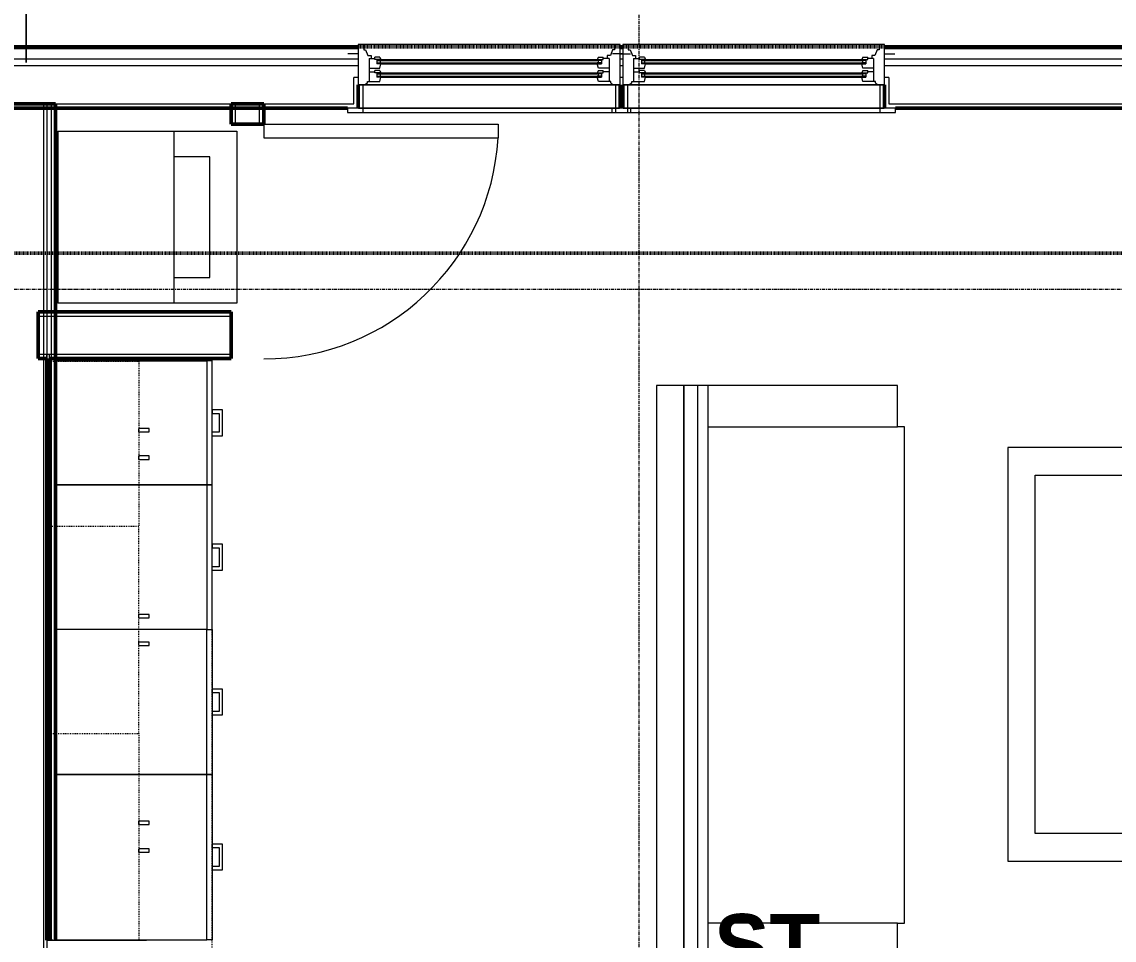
# Model space of a CAD drawing. Header units: inches. Extents: x -4217 to -1814, y 9706 to 12425.
# Drawn here: x -2916.9 to -2758.4, y 10721.8 to 10855 of the extents above; entities that cross this region are included whole.
import ezdxf

# ---------------------------------------------------------------- set-up
doc = ezdxf.new("R2010")
doc.units = ezdxf.units.IN
doc.header["$MEASUREMENT"] = 0
for name, pattern in [('Dash', [0.25, 0.125, -0.125]), ('Dash 1_16_', [0.125, 0.0625, -0.0625]), ('Grid Line 1_2_', [0.875, 0.5, -0.125, 0.125, -0.125])]:
    doc.linetypes.add(name, pattern=pattern)
for name, color, linetype, lineweight in [('A-ANNO-DIMS', 211, 'Continuous', 9), ('A-ANNO-DIMS-96', 211, 'Continuous', 9), ('A-AREA-IDEN', 2, 'Continuous', 9), ('A-DOOR-1', 250, 'Continuous', 9), ('A-DOOR-2', 90, 'Continuous', 20), ('A-GLAZ-1', 250, 'Continuous', 9), ('A-GLAZ-2', 90, 'Continuous', 20), ('A-WALL', 113, 'Continuous', 13), ('A-WALL-3', 10, 'Continuous', 50), ('A-WALL-4', 50, 'Continuous', 13), ('C-PROP-LINE-2', 91, 'Dash 1_16_', 50), ('I-FURN', 30, 'Continuous', 9), ('I-FURN-1', 250, 'Continuous', 9), ('I-WALL-3', 2, 'Continuous', 50), ('P-SANR-FIXT-2', 250, 'Continuous', 9), ('Q-CASE-3', 250, 'Continuous', 9), ('Q-CASE-4', 250, 'Dash', 9), ('Q-CASE-HDLN-1', 250, 'Dash', 9), ('S-GRID-1', 1, 'Grid Line 1_2_', 9)]:
    doc.layers.add(name, color=color, linetype=linetype, lineweight=lineweight)
doc.styles.add('Century Gothic', font='ufonts.com_century-gothic.ttf', dxfattribs={"height": 9})
doc.styles.add('Century Gothic_B', font='GOTHICB.TTF', dxfattribs={"height": 9})
doc.dimstyles.new('OD__1_8__Tol__', dxfattribs={"dimscale": 12, "dimtxt": 9.397514, "dimasz": 1, "dimexe": 0.75, "dimexo": 0.5, "dimgap": 0.125, "dimtad": 1, "dimdec": 3, "dimrnd": 0.125, "dimzin": 3, "dimdsep": 46, "dimlunit": 4, "dimtxsty": 'Century Gothic', "dimblk1": 'OBLIQUE', "dimblk2": 'OBLIQUE', "dimsah": 1, "dimcen": 0.09, "dimdle": 0.75, "dimazin": 0, "dimtfac": 1, "dimtdec": 4, "dimtix": 1, "dimtmove": 0, "dimatfit": 3, "dimfxl": 1, "dimtvp": 1, "dimtfill": 1, "dimfrac": 2, "dimtolj": 1, "dimtzin": 0, "dimarcsym": 2})

# ---------------------------------------------------------------- blocks, each defined once
blk = doc.blocks.new('DIMBLOCK10-FLOOR PLAN - 3RD FLOOR')
at = {"layer": 'A-ANNO-DIMS-96'}
for p, q in [((-3204.32, 10849.14), (-3204.32, 10966.51)), ((-2916.32, 10849.14), (-2916.32, 10966.51)), ((-3204.32, 10957.51), (-2916.32, 10957.51)), ((-3204.32, 10957.51), (-3204.32, 10849.14)), ((-2916.32, 10957.51), (-2916.32, 10849.14))]:
    blk.add_line(p, q, dxfattribs=at)
at = {"layer": 'A-ANNO-DIMS-96', "lineweight": 50}
for p, q in [((-3204.32, 10957.51), (-3198.32, 10963.51)), ((-2916.32, 10957.51), (-2910.32, 10963.51)), ((-3204.32, 10957.51), (-3210.32, 10951.51)), ((-2916.32, 10957.51), (-2922.32, 10951.51))]:
    blk.add_line(p, q, dxfattribs=at)
at = {"layer": 'A-ANNO-DIMS-96', "color": 0, "insert": (-3079.57, 10970.55), "char_height": 9, "width": 46.1821, "attachment_point": 1, "line_spacing_factor": 0.984502, "style": 'Century Gothic', "bg_fill": 3, "box_fill_scale": 1.25, "bg_fill_color": 256, "bg_fill_true_color": 13158600, "bg_fill_transparency": 0}
blk.add_mtext('24\' - 0"', dxfattribs=at)
blk = doc.blocks.new('_Oblique')
at = {"color": 0, "linetype": 'ByBlock', "lineweight": -2}
blk.add_line((-0.5, -0.5), (0.5, 0.5), dxfattribs=at)
blk = doc.blocks.new('DIMBLOCK11-FLOOR PLAN - 3RD FLOOR')
at = {"layer": 'A-ANNO-DIMS-96'}
for p, q in [((-2916.32, 10849.14), (-2916.32, 10966.51)), ((-2714.72, 10849.14), (-2714.72, 10966.51)), ((-2916.32, 10957.51), (-2714.72, 10957.51)), ((-2916.32, 10957.51), (-2916.32, 10849.14)), ((-2714.72, 10957.51), (-2714.72, 10849.14))]:
    blk.add_line(p, q, dxfattribs=at)
at = {"layer": 'A-ANNO-DIMS-96', "lineweight": 50}
for p, q in [((-2916.32, 10957.51), (-2910.32, 10963.51)), ((-2714.72, 10957.51), (-2708.72, 10963.51)), ((-2916.32, 10957.51), (-2922.32, 10951.51)), ((-2714.72, 10957.51), (-2720.72, 10951.51))]:
    blk.add_line(p, q, dxfattribs=at)
at = {"layer": 'A-ANNO-DIMS-96', "color": 0, "insert": (-2846.25, 10970.55), "char_height": 9, "width": 73.7481, "attachment_point": 1, "line_spacing_factor": 0.984502, "style": 'Century Gothic', "bg_fill": 3, "box_fill_scale": 1.25, "bg_fill_color": 256, "bg_fill_true_color": 13158600, "bg_fill_transparency": 0}
blk.add_mtext('16\' - 9 5/8"', dxfattribs=at)

msp = doc.modelspace()

# ---------------------------------------------------------------- linework, layer by layer
at = {"layer": 'A-DOOR-1'}
msp.add_arc((-2881.82233, 10840.19731), 34.06659, 270, 356.634313, dxfattribs=at)
at = {"layer": 'A-DOOR-2'}
for p, q in [((-2881.82233, 10840.19731), (-2847.8145, 10840.19731)), ((-2881.82233, 10840.19731), (-2881.82233, 10838.19731)), ((-2847.8145, 10840.19731), (-2847.8145, 10838.19731)), ((-2881.82233, 10838.19731), (-2847.8145, 10838.19731))]:
    msp.add_line(p, q, dxfattribs=at)
at = {"layer": 'A-GLAZ-1'}
for p, q in [((-2869.69796, 10841.8894), (-2828.54952, 10841.8894)), ((-2831.29796, 10841.8894), (-2790.14952, 10841.8894))]:
    msp.add_line(p, q, dxfattribs=at)
at = {"layer": 'A-WALL'}
for p, q in [((-2913.82374, 10843.1394), (-2913.82374, 10457.5394)), ((-2913.32374, 10843.1394), (-2913.32374, 10721.798)), ((-2912.69874, 10843.1394), (-2912.69874, 10721.798))]:
    msp.add_line(p, q, dxfattribs=at)
at = {"layer": 'A-WALL-3'}
for p, q in [((-2886.57233, 10840.19731), (-2881.82233, 10840.19731)), ((-2886.57233, 10812.94731), (-2914.57374, 10812.94731)), ((-2914.57374, 10812.94731), (-2914.57374, 10806.19731)), ((-2886.57233, 10806.19731), (-2886.57233, 10812.94731)), ((-2914.57374, 10806.19731), (-2913.32374, 10806.19731)), ((-2913.32374, 10806.19731), (-2913.32374, 10721.798)), ((-2912.94874, 10806.19731), (-2886.57233, 10806.19731)), ((-2912.94874, 10721.798), (-2912.94874, 10806.19731))]:
    msp.add_line(p, q, dxfattribs=at)
at = {"layer": 'A-WALL-4'}
for p, q in [((-2914.57374, 10812.32231), (-2886.57233, 10812.32231)), ((-2914.57374, 10806.82231), (-2913.32374, 10806.82231)), ((-2913.32374, 10806.82231), (-2912.94874, 10806.82231)), ((-2913.32374, 10806.82231), (-2912.94874, 10806.82231)), ((-2913.32374, 10806.19731), (-2913.32374, 10806.82231)), ((-2912.94874, 10806.82231), (-2886.57233, 10806.82231)), ((-2912.94874, 10806.19731), (-2912.94874, 10806.82231))]:
    msp.add_line(p, q, dxfattribs=at)
at = {"layer": 'C-PROP-LINE-2'}
msp.add_line((-2099.26202, 10821.4894), (-3402.04874, 10821.4894), dxfattribs=at)
at = {"layer": 'I-FURN'}
for p, q in [((-2820.84874, 10718.25961), (-2820.84874, 10802.25961)), ((-2820.84874, 10802.25961), (-2820.84874, 10718.25961)), ((-2817.34874, 10802.25961), (-2820.84874, 10802.25961)), ((-2818.84874, 10718.25961), (-2818.84874, 10802.25961)), ((-2789.84874, 10802.25961), (-2817.34874, 10802.25961)), ((-2817.34874, 10718.25961), (-2817.34874, 10802.25961)), ((-2789.84874, 10796.25961), (-2789.84874, 10802.25961)), ((-2817.34874, 10796.25961), (-2789.84874, 10796.25961)), ((-2788.84874, 10796.25961), (-2789.84874, 10796.25961)), ((-2788.84874, 10724.25961), (-2788.84874, 10796.25961)), ((-2789.84874, 10724.25961), (-2817.34874, 10724.25961)), ((-2789.84874, 10724.25961), (-2788.84874, 10724.25961)), ((-2789.84874, 10718.25961), (-2789.84874, 10724.25961))]:
    msp.add_line(p, q, dxfattribs=at)
at = {"layer": 'I-FURN-1'}
for p, q in [((-2824.84874, 10802.25961), (-2824.84874, 10718.25961)), ((-2820.84874, 10802.25961), (-2824.84874, 10802.25961)), ((-2743.84874, 10793.25961), (-2773.84874, 10793.25961)), ((-2773.84874, 10793.25961), (-2773.84874, 10733.25961)), ((-2769.84874, 10737.25961), (-2769.84874, 10789.25961)), ((-2769.84874, 10789.25961), (-2747.84874, 10789.25961)), ((-2747.84874, 10737.25961), (-2769.84874, 10737.25961)), ((-2773.84874, 10733.25961), (-2743.84874, 10733.25961))]:
    msp.add_line(p, q, dxfattribs=at)
at = {"layer": 'I-WALL-3'}
for p, q in [((-2912.07374, 10843.1394), (-2920.57374, 10843.1394)), ((-2912.07374, 10721.798), (-2912.07374, 10843.1394))]:
    msp.add_line(p, q, dxfattribs=at)
at = {"layer": 'P-SANR-FIXT-2'}
for p, q in [((-2911.73483, 10839.19731), (-2885.73483, 10839.19731)), ((-2911.73483, 10839.19731), (-2911.73483, 10814.19731)), ((-2894.82858, 10814.19731), (-2894.82858, 10839.19731)), ((-2885.73483, 10839.19731), (-2885.73483, 10814.19731)), ((-2889.64108, 10835.44731), (-2894.82858, 10835.44731)), ((-2889.64108, 10817.94731), (-2889.64108, 10835.44731)), ((-2894.82858, 10817.94731), (-2889.64108, 10817.94731)), ((-2885.73483, 10814.19731), (-2911.73483, 10814.19731))]:
    msp.add_line(p, q, dxfattribs=at)
at = {"layer": 'Q-CASE-3'}
for p, q in [((-2912.07374, 10805.85361), (-2890.07374, 10805.85361)), ((-2889.32374, 10805.85361), (-2890.07374, 10805.85361)), ((-2890.07374, 10805.85361), (-2890.07374, 10787.85361)), ((-2889.32374, 10787.85361), (-2889.32374, 10805.85361)), ((-2887.82374, 10798.72861), (-2889.32374, 10798.72861)), ((-2889.32374, 10798.72861), (-2889.32374, 10798.22923)), ((-2889.32374, 10798.22923), (-2888.32311, 10798.22923)), ((-2888.32311, 10798.22923), (-2888.32311, 10795.47798)), ((-2887.82374, 10794.97861), (-2887.82374, 10798.72861)), ((-2899.94874, 10795.55955), (-2899.94874, 10796.048)), ((-2898.44948, 10796.048), (-2899.94874, 10796.048)), ((-2898.44948, 10795.55955), (-2898.44948, 10796.048)), ((-2899.94874, 10795.55955), (-2898.44948, 10795.55955)), ((-2889.32374, 10794.97861), (-2889.32374, 10795.47798)), ((-2888.32311, 10795.47798), (-2889.32374, 10795.47798)), ((-2889.32374, 10794.97861), (-2887.82374, 10794.97861)), ((-2899.94874, 10791.55955), (-2899.94874, 10792.048)), ((-2898.44948, 10792.048), (-2899.94874, 10792.048)), ((-2899.94874, 10791.55955), (-2898.44948, 10791.55955)), ((-2898.44948, 10791.55955), (-2898.44948, 10792.048)), ((-2912.07374, 10787.85361), (-2890.07374, 10787.85361)), ((-2890.07374, 10787.85361), (-2912.07374, 10787.85361)), ((-2889.32374, 10787.85361), (-2890.07374, 10787.85361)), ((-2890.07374, 10787.85361), (-2890.07374, 10766.85361)), ((-2890.07374, 10787.85361), (-2889.32374, 10787.85361)), ((-2889.32374, 10766.85361), (-2889.32374, 10787.85361)), ((-2887.82374, 10779.22861), (-2889.32374, 10779.22861)), ((-2889.32374, 10779.22861), (-2889.32374, 10778.72923)), ((-2889.32374, 10778.72923), (-2888.32311, 10778.72923)), ((-2888.32311, 10778.72923), (-2888.32311, 10775.97798)), ((-2887.82374, 10775.47861), (-2887.82374, 10779.22861)), ((-2889.32374, 10775.47861), (-2889.32374, 10775.97798)), ((-2888.32311, 10775.97798), (-2889.32374, 10775.97798)), ((-2889.32374, 10775.47861), (-2887.82374, 10775.47861)), ((-2899.94874, 10768.548), (-2899.94874, 10769.03644)), ((-2898.44948, 10769.03644), (-2899.94874, 10769.03644)), ((-2898.44948, 10768.548), (-2898.44948, 10769.03644)), ((-2899.94874, 10768.548), (-2898.44948, 10768.548)), ((-2890.07374, 10766.85361), (-2912.07374, 10766.85361)), ((-2890.07374, 10766.85361), (-2912.07374, 10766.85361)), ((-2890.07374, 10766.85361), (-2889.32374, 10766.85361)), ((-2890.07374, 10745.85361), (-2890.07374, 10766.85361)), ((-2890.07374, 10766.85361), (-2889.32374, 10766.85361)), ((-2889.32374, 10766.85361), (-2889.32374, 10745.85361)), ((-2899.94874, 10764.548), (-2899.94874, 10765.03644)), ((-2898.44948, 10765.03644), (-2899.94874, 10765.03644)), ((-2899.94874, 10764.548), (-2898.44948, 10764.548)), ((-2898.44948, 10764.548), (-2898.44948, 10765.03644)), ((-2889.32374, 10757.72923), (-2889.32374, 10758.22861)), ((-2887.82374, 10758.22861), (-2889.32374, 10758.22861)), ((-2887.82374, 10754.47861), (-2887.82374, 10758.22861)), ((-2889.32374, 10757.72923), (-2888.32311, 10757.72923)), ((-2888.32311, 10757.72923), (-2888.32311, 10754.97798)), ((-2889.32374, 10754.97798), (-2889.32374, 10754.47861)), ((-2888.32311, 10754.97798), (-2889.32374, 10754.97798)), ((-2889.32374, 10754.47861), (-2887.82374, 10754.47861)), ((-2890.07374, 10745.85361), (-2912.07374, 10745.85361)), ((-2912.07374, 10745.85361), (-2890.07374, 10745.85361)), ((-2890.07374, 10745.85361), (-2889.32374, 10745.85361)), ((-2890.07374, 10721.85361), (-2890.07374, 10745.85361)), ((-2889.32374, 10745.85361), (-2890.07374, 10745.85361)), ((-2889.32374, 10745.85361), (-2889.32374, 10721.85361)), ((-2899.94874, 10738.55955), (-2899.94874, 10739.048)), ((-2898.44948, 10739.048), (-2899.94874, 10739.048)), ((-2898.44948, 10738.55955), (-2898.44948, 10739.048)), ((-2899.94874, 10738.55955), (-2898.44948, 10738.55955)), ((-2889.32374, 10735.22923), (-2889.32374, 10735.72861)), ((-2887.82374, 10735.72861), (-2889.32374, 10735.72861)), ((-2887.82374, 10731.97861), (-2887.82374, 10735.72861)), ((-2899.94874, 10734.55955), (-2899.94874, 10735.048)), ((-2898.44948, 10735.048), (-2899.94874, 10735.048)), ((-2899.94874, 10734.55955), (-2898.44948, 10734.55955)), ((-2898.44948, 10734.55955), (-2898.44948, 10735.048)), ((-2889.32374, 10735.22923), (-2888.32311, 10735.22923)), ((-2888.32311, 10735.22923), (-2888.32311, 10732.47798)), ((-2889.32374, 10732.47798), (-2889.32374, 10731.97861)), ((-2888.32311, 10732.47798), (-2889.32374, 10732.47798)), ((-2889.32374, 10731.97861), (-2887.82374, 10731.97861)), ((-2913.32374, 10721.798), (-2898.83555, 10721.798)), ((-2913.32374, 10721.798), (-2913.32374, 10691.91611)), ((-2912.07374, 10721.85361), (-2890.07374, 10721.85361)), ((-2889.32374, 10721.85361), (-2890.07374, 10721.85361))]:
    msp.add_line(p, q, dxfattribs=at)
at = {"layer": 'Q-CASE-4'}
for p, q in [((-2912.94874, 10781.798), (-2912.94874, 10805.798)), ((-2912.94874, 10805.798), (-2899.94874, 10805.798)), ((-2899.94874, 10805.798), (-2899.94874, 10781.798)), ((-2899.94874, 10781.798), (-2912.94874, 10781.798)), ((-2912.94874, 10781.798), (-2912.94874, 10751.798)), ((-2899.94874, 10781.798), (-2912.94874, 10781.798)), ((-2899.94874, 10751.798), (-2899.94874, 10781.798)), ((-2912.94874, 10721.798), (-2912.94874, 10751.798)), ((-2912.94874, 10751.798), (-2899.94874, 10751.798)), ((-2912.94874, 10751.798), (-2899.94874, 10751.798)), ((-2899.94874, 10751.798), (-2899.94874, 10721.798)), ((-2899.94874, 10721.798), (-2912.94874, 10721.798))]:
    msp.add_line(p, q, dxfattribs=at)
at = {"layer": 'Q-CASE-HDLN-1'}
msp.add_line((-2889.32374, 10675.85361), (-2889.32374, 10806.19731), dxfattribs=at)
at = {"layer": 'S-GRID-1'}
msp.add_line((-1814.20638, 10816.1894), (-4168.71446, 10816.1894), dxfattribs=at)

# ---------------------------------------------------------------- texts
at = {"layer": 'A-AREA-IDEN', "insert": (-2816.44926, 10725.58715), "char_height": 9, "width": 14.544, "attachment_point": 1, "style": 'Century Gothic_B'}
msp.add_mtext('ST', dxfattribs=at)

# ---------------------------------------------------------------- next in the draw order: dimensions: what is measured, and where the dimension line sits
at = {"layer": 'A-ANNO-DIMS'}
dim = msp.add_linear_dim(base=(-2916.32374, 10957.51007), p1=(-3204.32374, 10843.1394), p2=(-2916.32374, 10843.1394), dimstyle='OD__1_8__Tol__', override={"dimpost": '<>', "dimfxl": 288}, dxfattribs=at)
dim.commit()
dim.dimension.update_dxf_attribs({"geometry": 'DIMBLOCK10-FLOOR PLAN - 3RD FLOOR', "text_midpoint": (-3060.32374, 10963.73644)})

# ---------------------------------------------------------------- next in the draw order: dimensions: what is measured, and where the dimension line sits
dim = msp.add_linear_dim(base=(-2714.72374, 10957.51007), p1=(-2916.32374, 10843.1394), p2=(-2714.72374, 10843.1394), dimstyle='OD__1_8__Tol__', override={"dimpost": '<>', "dimfxl": 201.6}, dxfattribs=at)
dim.commit()
dim.dimension.update_dxf_attribs({"geometry": 'DIMBLOCK11-FLOOR PLAN - 3RD FLOOR', "text_midpoint": (-2815.52374, 10964.23508)})

# ---------------------------------------------------------------- next in the draw order: linework, layer by layer
at = {"layer": 'A-GLAZ-1'}
for p, q in [((-2865.41671, 10849.4519), (-2864.82296, 10849.4519)), ((-2865.41671, 10849.0769), (-2864.82296, 10849.0769)), ((-2864.94796, 10849.4519), (-2864.94796, 10849.0769)), ((-2864.82296, 10849.5769), (-2833.42452, 10849.5769)), ((-2864.82296, 10849.4519), (-2833.42452, 10849.4519)), ((-2864.82296, 10849.0769), (-2833.42452, 10849.0769)), ((-2864.82296, 10848.9519), (-2833.42452, 10848.9519)), ((-2832.83077, 10849.4519), (-2833.42452, 10849.4519)), ((-2832.83077, 10849.0769), (-2833.42452, 10849.0769)), ((-2833.29952, 10849.4519), (-2833.29952, 10849.0769)), ((-2827.01671, 10849.4519), (-2826.42296, 10849.4519)), ((-2827.01671, 10849.0769), (-2826.42296, 10849.0769)), ((-2826.54796, 10849.4519), (-2826.54796, 10849.0769)), ((-2826.42296, 10849.5769), (-2795.02452, 10849.5769)), ((-2826.42296, 10849.4519), (-2795.02452, 10849.4519)), ((-2826.42296, 10849.0769), (-2795.02452, 10849.0769)), ((-2826.42296, 10848.9519), (-2795.02452, 10848.9519)), ((-2794.43077, 10849.4519), (-2795.02452, 10849.4519)), ((-2794.43077, 10849.0769), (-2795.02452, 10849.0769)), ((-2794.89952, 10849.4519), (-2794.89952, 10849.0769)), ((-2865.41671, 10847.5144), (-2864.82296, 10847.5144)), ((-2865.41671, 10847.1394), (-2864.82296, 10847.1394)), ((-2864.94796, 10847.5144), (-2864.94796, 10847.1394)), ((-2864.82296, 10847.6394), (-2833.42452, 10847.6394)), ((-2864.82296, 10847.5144), (-2833.42452, 10847.5144)), ((-2864.82296, 10847.1394), (-2833.42452, 10847.1394)), ((-2864.82296, 10847.0144), (-2833.42452, 10847.0144)), ((-2832.83077, 10847.5144), (-2833.42452, 10847.5144)), ((-2832.83077, 10847.1394), (-2833.42452, 10847.1394)), ((-2833.29952, 10847.5144), (-2833.29952, 10847.1394)), ((-2827.01671, 10847.5144), (-2826.42296, 10847.5144)), ((-2827.01671, 10847.1394), (-2826.42296, 10847.1394)), ((-2826.54796, 10847.5144), (-2826.54796, 10847.1394)), ((-2826.42296, 10847.6394), (-2795.02452, 10847.6394)), ((-2826.42296, 10847.5144), (-2795.02452, 10847.5144)), ((-2826.42296, 10847.1394), (-2795.02452, 10847.1394)), ((-2826.42296, 10847.0144), (-2795.02452, 10847.0144)), ((-2794.43077, 10847.5144), (-2795.02452, 10847.5144)), ((-2794.43077, 10847.1394), (-2795.02452, 10847.1394)), ((-2794.89952, 10847.5144), (-2794.89952, 10847.1394)), ((-2830.17452, 10845.8894), (-2868.07296, 10845.8894)), ((-2868.07296, 10845.8894), (-2868.07296, 10842.5144)), ((-2867.44796, 10845.8894), (-2867.44796, 10842.5144)), ((-2830.79952, 10845.8894), (-2830.79952, 10842.5144)), ((-2830.17452, 10842.5144), (-2830.17452, 10845.8894)), ((-2791.77452, 10845.8894), (-2829.67296, 10845.8894)), ((-2829.67296, 10845.8894), (-2829.67296, 10842.5144)), ((-2829.04796, 10845.8894), (-2829.04796, 10842.5144)), ((-2792.39952, 10845.8894), (-2792.39952, 10842.5144)), ((-2791.77452, 10842.5144), (-2791.77452, 10845.8894)), ((-2828.54952, 10842.5144), (-2869.69796, 10842.5144)), ((-2869.69796, 10842.5144), (-2869.69796, 10841.8894)), ((-2868.07296, 10842.5144), (-2830.17452, 10842.5144)), ((-2867.44796, 10842.5144), (-2867.44796, 10841.8894)), ((-2790.14952, 10842.5144), (-2831.29796, 10842.5144)), ((-2831.29796, 10842.5144), (-2831.29796, 10841.8894)), ((-2830.79952, 10842.5144), (-2830.79952, 10841.8894)), ((-2829.67296, 10842.5144), (-2791.77452, 10842.5144)), ((-2829.04796, 10842.5144), (-2829.04796, 10841.8894)), ((-2828.54952, 10841.8894), (-2828.54952, 10842.5144)), ((-2792.39952, 10842.5144), (-2792.39952, 10841.8894)), ((-2790.14952, 10841.8894), (-2790.14952, 10842.5144))]:
    msp.add_line(p, q, dxfattribs=at)
at = {"layer": 'A-GLAZ-2'}
for p, q in [((-2830.11202, 10851.7644), (-2868.13546, 10851.7644)), ((-2868.13546, 10851.7644), (-2868.13546, 10845.8894)), ((-2867.32296, 10851.7644), (-2867.32296, 10850.9519)), ((-2830.92452, 10851.7644), (-2830.92452, 10850.9519)), ((-2830.11202, 10845.8894), (-2830.11202, 10851.7644)), ((-2791.71202, 10851.7644), (-2829.73546, 10851.7644)), ((-2829.73546, 10851.7644), (-2829.73546, 10845.8894)), ((-2828.92296, 10851.7644), (-2828.92296, 10850.9519)), ((-2792.52452, 10851.7644), (-2792.52452, 10850.9519)), ((-2791.71202, 10845.8894), (-2791.71202, 10851.7644)), ((-2868.13546, 10850.3894), (-2869.63546, 10850.3894)), ((-2867.32296, 10850.9519), (-2867.04827, 10850.9519)), ((-2867.04827, 10850.9519), (-2866.72921, 10850.1394)), ((-2866.72921, 10850.1394), (-2866.26046, 10850.1394)), ((-2866.26046, 10850.1394), (-2866.26046, 10849.7019)), ((-2864.97921, 10849.92065), (-2865.69796, 10849.92065)), ((-2865.69796, 10849.5769), (-2865.69796, 10849.92065)), ((-2864.97921, 10849.92065), (-2864.82608, 10849.5769)), ((-2833.26827, 10849.92065), (-2833.42139, 10849.5769)), ((-2833.26827, 10849.92065), (-2832.54952, 10849.92065)), ((-2832.54952, 10849.5769), (-2832.54952, 10849.92065)), ((-2831.98702, 10850.1394), (-2831.98702, 10849.7019)), ((-2831.51827, 10850.1394), (-2831.98702, 10850.1394)), ((-2831.1992, 10850.9519), (-2831.51827, 10850.1394)), ((-2829.73546, 10850.3894), (-2831.23546, 10850.3894)), ((-2830.92452, 10850.9519), (-2831.1992, 10850.9519)), ((-2830.11202, 10850.3894), (-2828.61202, 10850.3894)), ((-2828.92296, 10850.9519), (-2828.64827, 10850.9519)), ((-2828.64827, 10850.9519), (-2828.32921, 10850.1394)), ((-2828.32921, 10850.1394), (-2827.86046, 10850.1394)), ((-2827.86046, 10850.1394), (-2827.86046, 10849.7019)), ((-2826.57921, 10849.92065), (-2827.29796, 10849.92065)), ((-2827.29796, 10849.5769), (-2827.29796, 10849.92065)), ((-2826.57921, 10849.92065), (-2826.42608, 10849.5769)), ((-2794.86827, 10849.92065), (-2795.02139, 10849.5769)), ((-2794.86827, 10849.92065), (-2794.14952, 10849.92065)), ((-2794.14952, 10849.5769), (-2794.14952, 10849.92065)), ((-2793.58702, 10850.1394), (-2793.58702, 10849.7019)), ((-2793.11827, 10850.1394), (-2793.58702, 10850.1394)), ((-2792.7992, 10850.9519), (-2793.11827, 10850.1394)), ((-2792.52452, 10850.9519), (-2792.7992, 10850.9519)), ((-2791.71202, 10850.3894), (-2790.21202, 10850.3894)), ((-2866.54171, 10849.7019), (-2865.69796, 10849.7019)), ((-2866.54171, 10849.7019), (-2866.54171, 10846.3894)), ((-2866.54171, 10848.3269), (-2864.97921, 10848.3269)), ((-2864.82608, 10849.5769), (-2865.69796, 10849.5769)), ((-2865.41671, 10849.5769), (-2865.41671, 10848.9519)), ((-2864.82296, 10848.9519), (-2865.41671, 10848.9519)), ((-2864.97921, 10848.3269), (-2864.82296, 10848.9519)), ((-2833.42452, 10848.9519), (-2832.83077, 10848.9519)), ((-2833.26827, 10848.3269), (-2833.42452, 10848.9519)), ((-2833.42139, 10849.5769), (-2832.54952, 10849.5769)), ((-2831.70577, 10848.3269), (-2833.26827, 10848.3269)), ((-2832.83077, 10849.5769), (-2832.83077, 10848.9519)), ((-2831.70577, 10849.7019), (-2832.54952, 10849.7019)), ((-2831.70577, 10849.7019), (-2831.70577, 10846.3894)), ((-2828.14171, 10849.7019), (-2827.29796, 10849.7019)), ((-2828.14171, 10849.7019), (-2828.14171, 10846.3894)), ((-2828.14171, 10848.3269), (-2826.57921, 10848.3269)), ((-2826.42608, 10849.5769), (-2827.29796, 10849.5769)), ((-2827.01671, 10849.5769), (-2827.01671, 10848.9519)), ((-2826.42296, 10848.9519), (-2827.01671, 10848.9519)), ((-2826.57921, 10848.3269), (-2826.42296, 10848.9519)), ((-2795.02452, 10848.9519), (-2794.43077, 10848.9519)), ((-2794.86827, 10848.3269), (-2795.02452, 10848.9519)), ((-2795.02139, 10849.5769), (-2794.14952, 10849.5769)), ((-2793.30577, 10848.3269), (-2794.86827, 10848.3269)), ((-2794.43077, 10849.5769), (-2794.43077, 10848.9519)), ((-2793.30577, 10849.7019), (-2794.14952, 10849.7019)), ((-2793.30577, 10849.7019), (-2793.30577, 10846.3894)), ((-2866.54171, 10847.7644), (-2865.69796, 10847.7644)), ((-2864.97921, 10847.98315), (-2865.69796, 10847.98315)), ((-2865.69796, 10847.6394), (-2865.69796, 10847.98315)), ((-2864.82608, 10847.6394), (-2865.69796, 10847.6394)), ((-2865.41671, 10847.6394), (-2865.41671, 10847.0144)), ((-2864.82296, 10847.0144), (-2865.41671, 10847.0144)), ((-2864.97921, 10847.98315), (-2864.82608, 10847.6394)), ((-2864.97921, 10846.3894), (-2864.82296, 10847.0144)), ((-2833.42452, 10847.0144), (-2832.83077, 10847.0144)), ((-2833.26827, 10846.3894), (-2833.42452, 10847.0144)), ((-2833.26827, 10847.98315), (-2833.42139, 10847.6394)), ((-2833.42139, 10847.6394), (-2832.54952, 10847.6394)), ((-2833.26827, 10847.98315), (-2832.54952, 10847.98315)), ((-2832.83077, 10847.6394), (-2832.83077, 10847.0144)), ((-2832.54952, 10847.6394), (-2832.54952, 10847.98315)), ((-2831.70577, 10847.7644), (-2832.54952, 10847.7644)), ((-2828.14171, 10847.7644), (-2827.29796, 10847.7644)), ((-2826.57921, 10847.98315), (-2827.29796, 10847.98315)), ((-2827.29796, 10847.6394), (-2827.29796, 10847.98315)), ((-2826.42608, 10847.6394), (-2827.29796, 10847.6394)), ((-2827.01671, 10847.6394), (-2827.01671, 10847.0144)), ((-2826.42296, 10847.0144), (-2827.01671, 10847.0144)), ((-2826.57921, 10847.98315), (-2826.42608, 10847.6394)), ((-2826.57921, 10846.3894), (-2826.42296, 10847.0144)), ((-2795.02452, 10847.0144), (-2794.43077, 10847.0144)), ((-2794.86827, 10846.3894), (-2795.02452, 10847.0144)), ((-2794.86827, 10847.98315), (-2795.02139, 10847.6394)), ((-2795.02139, 10847.6394), (-2794.14952, 10847.6394)), ((-2794.86827, 10847.98315), (-2794.14952, 10847.98315)), ((-2794.43077, 10847.6394), (-2794.43077, 10847.0144)), ((-2794.14952, 10847.6394), (-2794.14952, 10847.98315)), ((-2793.30577, 10847.7644), (-2794.14952, 10847.7644)), ((-2868.13546, 10845.8894), (-2830.11202, 10845.8894)), ((-2866.79171, 10846.16956), (-2867.12559, 10845.8894)), ((-2866.79171, 10846.16956), (-2866.79171, 10846.3894)), ((-2866.79171, 10846.3894), (-2864.97921, 10846.3894)), ((-2831.45577, 10846.3894), (-2833.26827, 10846.3894)), ((-2831.45577, 10846.16956), (-2831.45577, 10846.3894)), ((-2831.45577, 10846.16956), (-2831.12189, 10845.8894)), ((-2829.73546, 10845.8894), (-2791.71202, 10845.8894)), ((-2828.39171, 10846.16956), (-2828.72559, 10845.8894)), ((-2828.39171, 10846.16956), (-2828.39171, 10846.3894)), ((-2828.39171, 10846.3894), (-2826.57921, 10846.3894)), ((-2793.05577, 10846.3894), (-2794.86827, 10846.3894)), ((-2793.05577, 10846.16956), (-2793.05577, 10846.3894)), ((-2793.05577, 10846.16956), (-2792.72189, 10845.8894))]:
    msp.add_line(p, q, dxfattribs=at)
at = {"layer": 'A-WALL-3'}
for p, q in [((-2868.13546, 10851.3894), (-2945.31202, 10851.3894)), ((-2829.73546, 10851.3894), (-2830.11202, 10851.3894)), ((-2752.93546, 10851.3894), (-2791.71202, 10851.3894)), ((-2868.13546, 10842.5144), (-2868.13546, 10845.8894)), ((-2830.11202, 10845.8894), (-2830.11202, 10842.5144)), ((-2829.73546, 10842.5144), (-2829.73546, 10845.8894)), ((-2791.71202, 10845.8894), (-2791.71202, 10842.5144)), ((-2943.74952, 10842.5144), (-2869.69796, 10842.5144)), ((-2886.57233, 10843.13481), (-2886.57233, 10840.19731)), ((-2881.82233, 10843.13481), (-2886.57233, 10843.13481)), ((-2881.82233, 10840.19731), (-2881.82233, 10843.13481)), ((-2790.14952, 10842.5144), (-2639.29796, 10842.5144))]:
    msp.add_line(p, q, dxfattribs=at)
at = {"layer": 'A-WALL-4'}
for p, q in [((-2868.13546, 10851.1394), (-2945.31202, 10851.1394)), ((-2829.73546, 10851.1394), (-2830.11202, 10851.1394)), ((-2754.68546, 10851.1394), (-2791.71202, 10851.1394)), ((-2868.13546, 10849.6394), (-2945.31202, 10849.6394)), ((-2868.13546, 10848.6394), (-2945.31202, 10848.6394)), ((-2829.73546, 10849.6394), (-2830.11202, 10849.6394)), ((-2829.73546, 10848.6394), (-2830.11202, 10848.6394)), ((-2754.68546, 10849.6394), (-2791.71202, 10849.6394)), ((-2637.73546, 10848.6394), (-2791.71202, 10848.6394)), ((-2868.76046, 10843.1394), (-2868.76046, 10846.9519)), ((-2868.13546, 10846.9519), (-2868.76046, 10846.9519)), ((-2829.73546, 10846.9519), (-2830.11202, 10846.9519)), ((-2791.08702, 10846.9519), (-2791.71202, 10846.9519)), ((-2791.08702, 10846.9519), (-2791.08702, 10843.1394)), ((-2944.68702, 10843.1394), (-2868.76046, 10843.1394)), ((-2885.94733, 10840.19731), (-2885.94733, 10843.13481)), ((-2882.44733, 10840.19731), (-2882.44733, 10843.13481)), ((-2791.08702, 10843.1394), (-2638.36046, 10843.1394))]:
    msp.add_line(p, q, dxfattribs=at)
at = {"layer": 'C-PROP-LINE-2'}
msp.add_line((-2067.92374, 10851.3894), (-3400.04874, 10851.3894), dxfattribs=at)
at = {"layer": 'S-GRID-1'}
msp.add_line((-2827.32374, 9836.17969), (-2827.32374, 12376.79045), dxfattribs=at)

doc.saveas('drawing.dxf')
